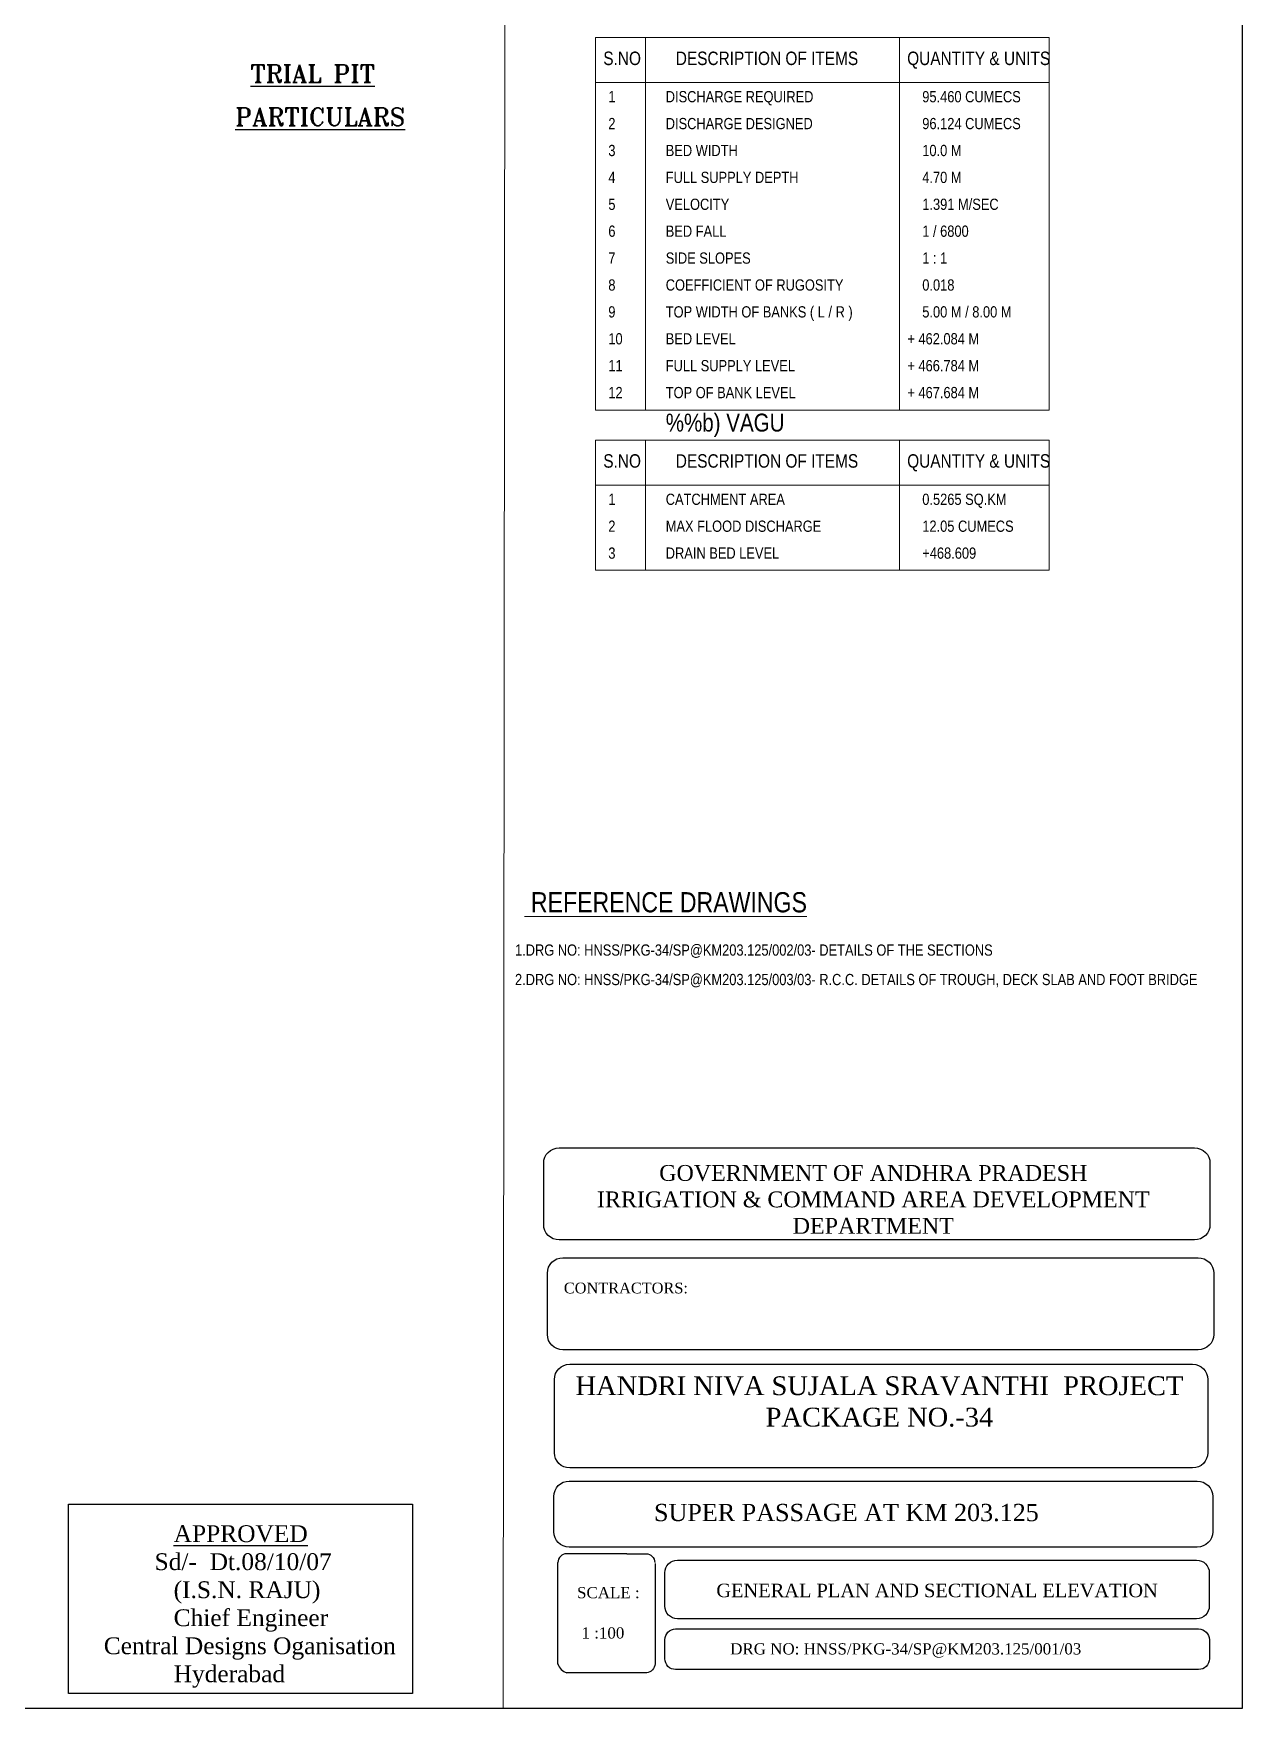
# Model space of a CAD drawing. Header units: millimetres. Extents: x 80 to 6605, y 46 to 2491.
# Drawn here: x 6166.6 to 6436.2, y 767.8 to 1141.4 of the extents above; entities that cross this region are included whole.
import ezdxf

# ---------------------------------------------------------------- set-up
doc = ezdxf.new("R2010")
doc.units = ezdxf.units.MM
for name, color, linetype in [('Caption', 242, 'Continuous'), ('MAIN', 7, 'Continuous'), ('SHEET', 3, 'Continuous'), ('TEXT_GENERAL', 4, 'Continuous')]:
    doc.layers.add(name, color=color, linetype=linetype)
doc.styles.add('ARIAL NARROW', font='ARIALN.TTF')
doc.styles.add('arn', font='ARIALN.TTF')
doc.styles.add('ROMANT', font='romant')
doc.styles.get("Standard").update_dxf_attribs({"font": 'times.ttf', "height": 2.5})

msp = doc.modelspace()

# ---------------------------------------------------------------- linework, layer by layer
at = {"color": 0, "lineweight": 5}
msp.add_line((6271.33213, 767.83356), (6271.90548, 1357.83356), dxfattribs=at)
at = {"color": 0}
for p, q in [((6436.18376, 767.83356), (6436.18376, 1357.83356)), ((6283.54388, 777.72603), (6283.54388, 800.4053)), ((6298.91575, 802.33712), (6285.4757, 802.33712)), ((6305.20012, 800.19632), (6305.20012, 777.78671)), ((6303.35772, 775.7623), (6285.4757, 775.7623)), ((6436.08736, 767.83356), (5426.32373, 767.83356))]:
    msp.add_line(p, q, dxfattribs=at)
for points in [[(6283.83723, 892.89687), (6425.47441, 892.89687, -0.414213562), (6428.93865, 889.43263), (6428.93865, 875.80941, -0.414213562), (6425.47441, 872.34517), (6283.83723, 872.34517, -0.414213562), (6280.37299, 875.80941), (6280.37299, 889.43263, -0.414213562)], [(6284.65807, 868.37689), (6426.29525, 868.37689, -0.414213562), (6429.75949, 864.91265), (6429.75949, 851.28944, -0.414213562), (6426.29525, 847.8252), (6284.65807, 847.8252, -0.414213562), (6281.19383, 851.28944), (6281.19383, 864.91265, -0.414213562)], [(6286.16986, 844.61678), (6425.06452, 844.61678, -0.414213562), (6428.46168, 841.21962), (6428.46168, 824.88321, -0.414213562), (6425.06452, 821.48605), (6286.16986, 821.48605, -0.414213562), (6282.7727, 824.88321), (6282.7727, 841.21962, -0.414213562)], [(6286.06018, 818.5608), (6426.11229, 818.5608, -0.414213562), (6429.53776, 815.13533), (6429.53776, 807.25709, -0.414213562), (6426.11229, 803.83162), (6286.06018, 803.83162, -0.414213562), (6282.63471, 807.25709), (6282.63471, 815.13533, -0.414213562)], [(6310.20249, 800.93067), (6425.94804, 800.93067, -0.414213562), (6428.77901, 798.0997), (6428.77901, 790.68852, -0.414213562), (6425.94804, 787.85755), (6310.20249, 787.85755, -0.414213562), (6307.37152, 790.68852), (6307.37152, 798.0997, -0.414213562)], [(6309.79128, 785.57229), (6426.38611, 785.57229, -0.414213562), (6428.79244, 783.16597), (6428.79244, 778.93341, -0.414213562), (6426.38611, 776.52709), (6309.79128, 776.52709, -0.414213562), (6307.38496, 778.93341), (6307.38496, 783.16597, -0.414213562)]]:
    msp.add_lwpolyline(points, format="xyb", close=True, dxfattribs=at)
msp.add_lwpolyline([(6174.44809, 813.37733), (6251.11139, 813.37733), (6251.11139, 771.1749), (6174.44809, 771.1749)], close=True)
for points in [[(6298.91575, 802.33712), (6303.19983, 802.33712, -0.414213562), (6305.13165, 800.4053)], [(6305.19925, 777.8018, -0.368140093), (6303.30244, 775.7554)]]:
    msp.add_lwpolyline(points, format="xyb", dxfattribs=at)
for centre, radius, start, end in [((6285.4757, 800.4053), 1.93182, 90, 180), ((6286.68601, 778.93555), 3.36689, 200.3157406, 249.7662947)]:
    msp.add_arc(centre, radius, start, end, dxfattribs=at)
at = {"layer": 'Caption', "color": 0, "lineweight": 5, "ltscale": 0.01}
msp.add_line((6436.14152, 1347.85369), (6436.14152, 767.83356), dxfattribs=at)
at = {"layer": 'MAIN', "color": 0, "linetype": 'Continuous', "lineweight": 9}
for p, q in [((6291.94153, 1140.51383), (6291.94153, 1057.4557)), ((6291.94153, 1140.51383), (6393.06254, 1140.51383)), ((6303.06254, 1140.51383), (6303.06254, 1057.4557)), ((6359.69951, 1140.51383), (6359.69951, 1057.4557)), ((6393.06254, 1140.51383), (6393.06254, 1057.4557)), ((6291.94153, 1130.51383), (6393.06254, 1130.51383)), ((6291.94153, 1057.4557), (6393.06254, 1057.4557)), ((6291.94153, 1050.70987), (6393.06254, 1050.70987)), ((6291.94153, 1050.70987), (6291.94153, 1021.73243)), ((6303.06254, 1050.70987), (6303.06254, 1021.73243)), ((6359.69951, 1050.70987), (6359.69951, 1021.73243)), ((6393.06254, 1050.70987), (6393.06254, 1021.73243)), ((6291.94153, 1040.70987), (6393.06254, 1040.70987)), ((6291.94153, 1021.73243), (6393.06254, 1021.73243))]:
    msp.add_line(p, q, dxfattribs=at)
at = {"layer": 'TEXT_GENERAL', "color": 0, "lineweight": 5}
for p, q in [((6436.14152, 1347.85369), (6436.18376, 767.83356)), ((6436.08998, 1316.22842), (6436.08736, 767.83356))]:
    msp.add_line(p, q, dxfattribs=at)

# ---------------------------------------------------------------- texts
at = {"color": 0, "style": 'ROMANT'}
for s, p in [('%%UTRIAL PIT', (6214.98561, 1130.48466)), ('%%UPARTICULARS', (6211.589, 1120.85275))]:
    msp.add_text(s, height=4, dxfattribs=at).set_placement(p)
at = {"color": 0, "lineweight": 9, "style": 'arn'}
msp.add_text('%%b) VAGU', height=4, dxfattribs=at).set_placement((6307.58995, 1052.65143))
at = {"color": 0}
for s, height, p in [('SUPER PASSAGE AT KM 203.125', 3.85, (6304.97621, 809.62531)), ('1 :100', 2.5, (6288.81003, 783.4363)), ('DRG NO: HNSS/PKG-34/SP@KM203.125/001/03', 2.5, (6321.96496, 779.88842))]:
    msp.add_text(s, height=height, dxfattribs=at).set_placement(p)
for s, insert, char_height, width, attachment_point in [('HANDRI NIVA SUJALA SRAVANTHI  PROJECT\\PPACKAGE NO.-34', (6355.2334, 841.92741), 4.2, 151.5, 2), ('SCALE :', (6287.81225, 794.92317), 2.5, 25.272, 1)]:
    msp.add_mtext(s, dxfattribs=dict(at, insert=insert, char_height=char_height, width=width, attachment_point=attachment_point))
at = {"insert": (6159.63464, 808.7059), "char_height": 3.75, "width": 255, "attachment_point": 1}
msp.add_mtext('\\A1;                           {\\LAPPROVED}\\P                        Sd/-  Dt.08/10/07\\P                           (I.S.N. RAJU)\\P                           Chief Engineer\\P                Central Designs Oganisation\\P                           Hyderabad', dxfattribs=at)
at = {"layer": 'MAIN', "color": 0, "lineweight": 9, "style": 'ARIAL NARROW'}
for s, p in [('S.NO', (6293.66641, 1134.40235)), ('DESCRIPTION OF ITEMS', (6309.83198, 1134.40235)), ('QUANTITY & UNITS', (6361.42438, 1134.40235)), ('S.NO', (6293.66641, 1044.59839)), ('DESCRIPTION OF ITEMS', (6309.83198, 1044.59839)), ('QUANTITY & UNITS', (6361.42438, 1044.59839))]:
    msp.add_text(s, height=3, dxfattribs=at).set_placement(p)
at = {"layer": 'MAIN', "color": 0, "linetype": 'Continuous', "lineweight": 9, "style": 'ARIAL NARROW'}
for s, p in [('1', (6294.78742, 1126.09858)), ('DISCHARGE REQUIRED', (6307.58995, 1126.09858)), ('95.460 CUMECS', (6364.78742, 1126.09858)), ('2', (6294.78742, 1120.09858)), ('DISCHARGE DESIGNED', (6307.58995, 1120.09858)), ('96.124 CUMECS', (6364.78742, 1120.09858)), ('3', (6294.78742, 1114.09858)), ('BED WIDTH', (6307.58995, 1114.09858)), ('10.0 M', (6364.78742, 1114.09858)), ('4', (6294.78742, 1108.09858)), ('FULL SUPPLY DEPTH', (6307.58995, 1108.09858)), ('4.70 M', (6364.78742, 1108.09858)), ('5', (6294.78742, 1102.09858)), ('VELOCITY', (6307.58995, 1102.09858)), ('1.391 M/SEC', (6364.78742, 1102.09858)), ('6', (6294.78742, 1096.09858)), ('BED FALL', (6307.58995, 1096.09858)), ('1 / 6800', (6364.78742, 1096.09858)), ('7', (6294.78742, 1090.09858)), ('SIDE SLOPES ', (6307.58995, 1090.09858)), ('1 : 1', (6364.78742, 1090.09858)), ('8', (6294.78742, 1084.09858)), ('COEFFICIENT OF RUGOSITY', (6307.58995, 1084.09858)), ('0.018', (6364.78742, 1084.09858)), ('9', (6294.78742, 1078.09858)), ('TOP WIDTH OF BANKS ( L / R )', (6307.58995, 1078.09858)), ('5.00 M / 8.00 M', (6364.78742, 1078.09858)), ('10', (6294.78742, 1072.09858)), ('BED LEVEL', (6307.58995, 1072.09858)), ('+ 462.084 M', (6361.46424, 1072.09858)), ('11', (6294.78742, 1066.09858)), ('FULL SUPPLY LEVEL', (6307.58995, 1066.09858)), ('+ 466.784 M', (6361.46424, 1066.09858)), ('12', (6294.78742, 1060.09858)), ('TOP OF BANK LEVEL', (6307.58995, 1060.09858)), ('+ 467.684 M', (6361.46424, 1060.09858)), ('1', (6294.78742, 1036.29463)), ('CATCHMENT AREA', (6307.58995, 1036.29463)), ('0.5265 SQ.KM', (6364.78742, 1036.29463)), ('2', (6294.78742, 1030.29463)), ('MAX FLOOD DISCHARGE', (6307.58995, 1030.29463)), ('12.05 CUMECS', (6364.78742, 1030.29463)), ('3', (6294.78742, 1024.29463)), ('DRAIN BED LEVEL', (6307.58995, 1024.29463)), ('+468.609', (6364.78742, 1024.29463))]:
    msp.add_text(s, height=2.5, dxfattribs=at).set_placement(p)
at = {"layer": 'MAIN', "color": 0, "lineweight": 5, "style": 'ARIAL NARROW'}
for s, height, p in [('%%U REFERENCE DRAWINGS', 4.5, (6276.09144, 945.41773)), ('1.DRG NO: HNSS/PKG-34/SP@KM203.125/002/03- DETAILS OF THE SECTIONS', 2.5, (6273.97825, 935.75515)), ('2.DRG NO: HNSS/PKG-34/SP@KM203.125/003/03- R.C.C. DETAILS OF TROUGH, DECK SLAB AND FOOT BRIDGE', 2.5, (6273.97825, 929.17992))]:
    msp.add_text(s, height=height, dxfattribs=at).set_placement(p)
at = {"layer": 'SHEET', "color": 0}
for s, insert, char_height, width, attachment_point in [('GOVERNMENT OF ANDHRA PRADESH\\PIRRIGATION & COMMAND AREA DEVELOPMENT DEPARTMENT', (6353.86718, 881.38508), 3.53871, 136.012937, 5), ('CONTRACTORS:', (6284.8706, 861.59795), 2.4063228, 35.8252135, 4), ('GENERAL PLAN AND SECTIONAL ELEVATION', (6318.87524, 795.67091), 3.0079035, 111.1817851, 1)]:
    msp.add_mtext(s, dxfattribs=dict(at, insert=insert, char_height=char_height, width=width, attachment_point=attachment_point))

doc.saveas('drawing.dxf')
